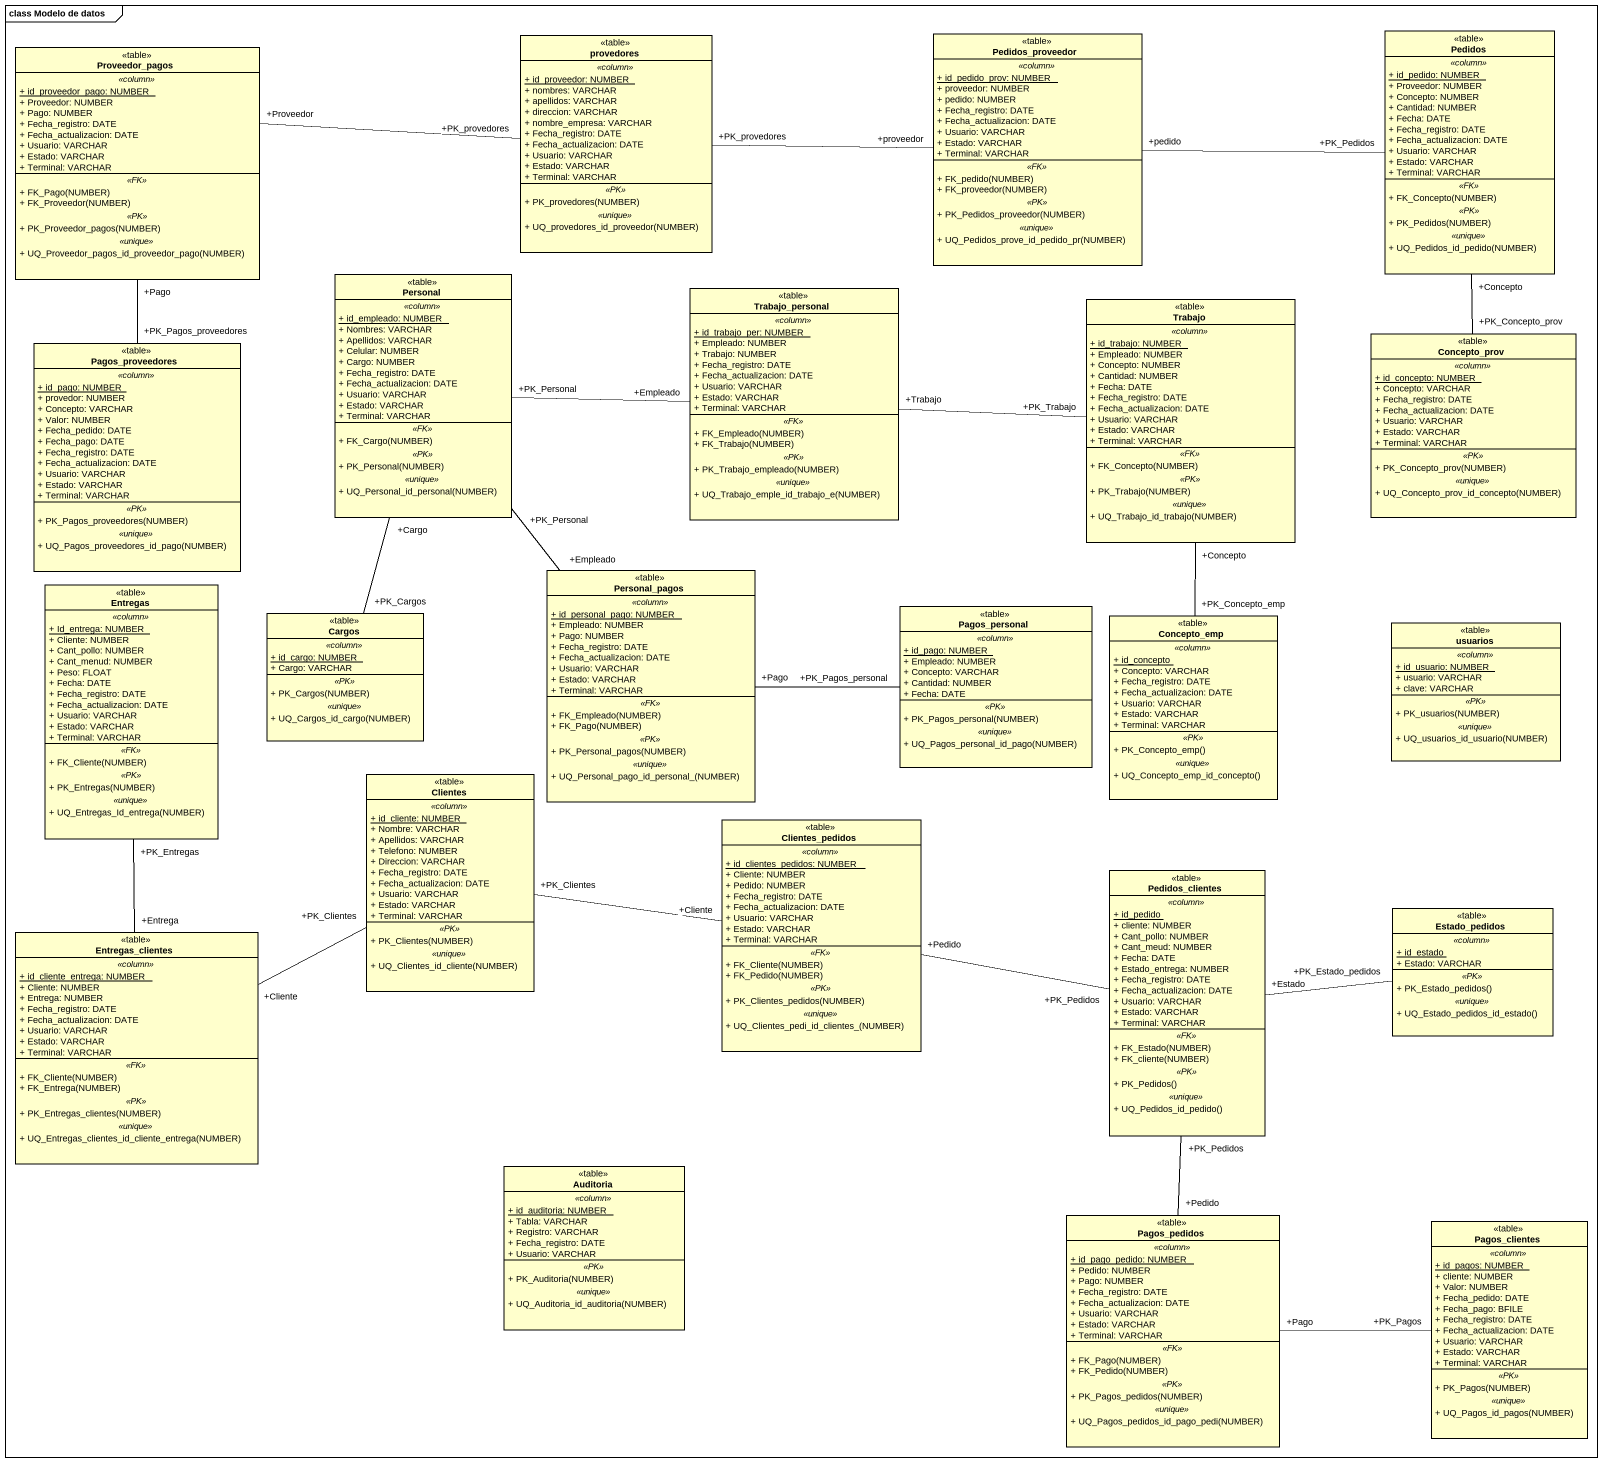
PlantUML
@startuml
mainframe class Modelo de datos
hide circle
hide empty members
skinparam classAttributeIconSize 0
class provedores <<table>> {
  .. <<column>> ..
  {static} + id_proveedor: NUMBER
  + nombres: VARCHAR
  + apellidos: VARCHAR
  + direccion: VARCHAR
  + nombre_empresa: VARCHAR
  + Fecha_registro: DATE
  + Fecha_actualizacion: DATE
  + Usuario: VARCHAR
  + Estado: VARCHAR
  + Terminal: VARCHAR
  .. <<PK>> ..
  + PK_provedores(NUMBER)
  .. <<unique>> ..
  + UQ_provedores_id_proveedor(NUMBER)
}
class Pedidos_proveedor <<table>> {
  .. <<column>> ..
  {static} + id_pedido_prov: NUMBER
  + proveedor: NUMBER
  + pedido: NUMBER
  + Fecha_registro: DATE
  + Fecha_actualizacion: DATE
  + Usuario: VARCHAR
  + Estado: VARCHAR
  + Terminal: VARCHAR
  .. <<FK>> ..
  + FK_pedido(NUMBER)
  + FK_proveedor(NUMBER)
  .. <<PK>> ..
  + PK_Pedidos_proveedor(NUMBER)
  .. <<unique>> ..
  + UQ_Pedidos_prove_id_pedido_pr(NUMBER)
}
class Pedidos <<table>> {
  .. <<column>> ..
  {static} + id_pedido: NUMBER
  + Proveedor: NUMBER
  + Concepto: NUMBER
  + Cantidad: NUMBER
  + Fecha: DATE
  + Fecha_registro: DATE
  + Fecha_actualizacion: DATE
  + Usuario: VARCHAR
  + Estado: VARCHAR
  + Terminal: VARCHAR
  .. <<FK>> ..
  + FK_Concepto(NUMBER)
  .. <<PK>> ..
  + PK_Pedidos(NUMBER)
  .. <<unique>> ..
  + UQ_Pedidos_id_pedido(NUMBER)
}
class Proveedor_pagos <<table>> {
  .. <<column>> ..
  {static} + id_proveedor_pago: NUMBER
  + Proveedor: NUMBER
  + Pago: NUMBER
  + Fecha_registro: DATE
  + Fecha_actualizacion: DATE
  + Usuario: VARCHAR
  + Estado: VARCHAR
  + Terminal: VARCHAR
  .. <<FK>> ..
  + FK_Pago(NUMBER)
  + FK_Proveedor(NUMBER)
  .. <<PK>> ..
  + PK_Proveedor_pagos(NUMBER)
  .. <<unique>> ..
  + UQ_Proveedor_pagos_id_proveedor_pago(NUMBER)
}
class Personal <<table>> {
  .. <<column>> ..
  {static} + id_empleado: NUMBER
  + Nombres: VARCHAR
  + Apellidos: VARCHAR
  + Celular: NUMBER
  + Cargo: NUMBER
  + Fecha_registro: DATE
  + Fecha_actualizacion: DATE
  + Usuario: VARCHAR
  + Estado: VARCHAR
  + Terminal: VARCHAR
  .. <<FK>> ..
  + FK_Cargo(NUMBER)
  .. <<PK>> ..
  + PK_Personal(NUMBER)
  .. <<unique>> ..
  + UQ_Personal_id_personal(NUMBER)
}
class Trabajo_personal <<table>> {
  .. <<column>> ..
  {static} + id_trabajo_per: NUMBER
  + Empleado: NUMBER
  + Trabajo: NUMBER
  + Fecha_registro: DATE
  + Fecha_actualizacion: DATE
  + Usuario: VARCHAR
  + Estado: VARCHAR
  + Terminal: VARCHAR
  .. <<FK>> ..
  + FK_Empleado(NUMBER)
  + FK_Trabajo(NUMBER)
  .. <<PK>> ..
  + PK_Trabajo_empleado(NUMBER)
  .. <<unique>> ..
  + UQ_Trabajo_emple_id_trabajo_e(NUMBER)
}
class Trabajo <<table>> {
  .. <<column>> ..
  {static} + id_trabajo: NUMBER
  + Empleado: NUMBER
  + Concepto: NUMBER
  + Cantidad: NUMBER
  + Fecha: DATE
  + Fecha_registro: DATE
  + Fecha_actualizacion: DATE
  + Usuario: VARCHAR
  + Estado: VARCHAR
  + Terminal: VARCHAR
  .. <<FK>> ..
  + FK_Concepto(NUMBER)
  .. <<PK>> ..
  + PK_Trabajo(NUMBER)
  .. <<unique>> ..
  + UQ_Trabajo_id_trabajo(NUMBER)
}
class Pagos_proveedores <<table>> {
  .. <<column>> ..
  {static} + id_pago: NUMBER
  + provedor: NUMBER
  + Concepto: VARCHAR
  + Valor: NUMBER
  + Fecha_pedido: DATE
  + Fecha_pago: DATE
  + Fecha_registro: DATE
  + Fecha_actualizacion: DATE
  + Usuario: VARCHAR
  + Estado: VARCHAR
  + Terminal: VARCHAR
  .. <<PK>> ..
  + PK_Pagos_proveedores(NUMBER)
  .. <<unique>> ..
  + UQ_Pagos_proveedores_id_pago(NUMBER)
}
class Concepto_prov <<table>> {
  .. <<column>> ..
  {static} + id_concepto: NUMBER
  + Concepto: VARCHAR
  + Fecha_registro: DATE
  + Fecha_actualizacion: DATE
  + Usuario: VARCHAR
  + Estado: VARCHAR
  + Terminal: VARCHAR
  .. <<PK>> ..
  + PK_Concepto_prov(NUMBER)
  .. <<unique>> ..
  + UQ_Concepto_prov_id_concepto(NUMBER)
}
class Personal_pagos <<table>> {
  .. <<column>> ..
  {static} + id_personal_pago: NUMBER
  + Empleado: NUMBER
  + Pago: NUMBER
  + Fecha_registro: DATE
  + Fecha_actualizacion: DATE
  + Usuario: VARCHAR
  + Estado: VARCHAR
  + Terminal: VARCHAR
  .. <<FK>> ..
  + FK_Empleado(NUMBER)
  + FK_Pago(NUMBER)
  .. <<PK>> ..
  + PK_Personal_pagos(NUMBER)
  .. <<unique>> ..
  + UQ_Personal_pago_id_personal_(NUMBER)
}
class Entregas <<table>> {
  .. <<column>> ..
  {static} + Id_entrega: NUMBER
  + Cliente: NUMBER
  + Cant_pollo: NUMBER
  + Cant_menud: NUMBER
  + Peso: FLOAT
  + Fecha: DATE
  + Fecha_registro: DATE
  + Fecha_actualizacion: DATE
  + Usuario: VARCHAR
  + Estado: VARCHAR
  + Terminal: VARCHAR
  .. <<FK>> ..
  + FK_Cliente(NUMBER)
  .. <<PK>> ..
  + PK_Entregas(NUMBER)
  .. <<unique>> ..
  + UQ_Entregas_Id_entrega(NUMBER)
}
class Cargos <<table>> {
  .. <<column>> ..
  {static} + id_cargo: NUMBER
  + Cargo: VARCHAR
  .. <<PK>> ..
  + PK_Cargos(NUMBER)
  .. <<unique>> ..
  + UQ_Cargos_id_cargo(NUMBER)
}
class Pagos_personal <<table>> {
  .. <<column>> ..
  {static} + id_pago: NUMBER
  + Empleado: NUMBER
  + Concepto: VARCHAR
  + Cantidad: NUMBER
  + Fecha: DATE
  .. <<PK>> ..
  + PK_Pagos_personal(NUMBER)
  .. <<unique>> ..
  + UQ_Pagos_personal_id_pago(NUMBER)
}
class Concepto_emp <<table>> {
  .. <<column>> ..
  {static} + id_concepto
  + Concepto: VARCHAR
  + Fecha_registro: DATE
  + Fecha_actualizacion: DATE
  + Usuario: VARCHAR
  + Estado: VARCHAR
  + Terminal: VARCHAR
  .. <<PK>> ..
  + PK_Concepto_emp()
  .. <<unique>> ..
  + UQ_Concepto_emp_id_concepto()
}
class usuarios <<table>> {
  .. <<column>> ..
  {static} + id_usuario: NUMBER
  + usuario: VARCHAR
  + clave: VARCHAR
  .. <<PK>> ..
  + PK_usuarios(NUMBER)
  .. <<unique>> ..
  + UQ_usuarios_id_usuario(NUMBER)
}
class Clientes <<table>> {
  .. <<column>> ..
  {static} + id_cliente: NUMBER
  + Nombre: VARCHAR
  + Apellidos: VARCHAR
  + Telefono: NUMBER
  + Direccion: VARCHAR
  + Fecha_registro: DATE
  + Fecha_actualizacion: DATE
  + Usuario: VARCHAR
  + Estado: VARCHAR
  + Terminal: VARCHAR
  .. <<PK>> ..
  + PK_Clientes(NUMBER)
  .. <<unique>> ..
  + UQ_Clientes_id_cliente(NUMBER)
}
class Clientes_pedidos <<table>> {
  .. <<column>> ..
  {static} + id_clientes_pedidos: NUMBER
  + Cliente: NUMBER
  + Pedido: NUMBER
  + Fecha_registro: DATE
  + Fecha_actualizacion: DATE
  + Usuario: VARCHAR
  + Estado: VARCHAR
  + Terminal: VARCHAR
  .. <<FK>> ..
  + FK_Cliente(NUMBER)
  + FK_Pedido(NUMBER)
  .. <<PK>> ..
  + PK_Clientes_pedidos(NUMBER)
  .. <<unique>> ..
  + UQ_Clientes_pedi_id_clientes_(NUMBER)
}
class Pedidos_clientes <<table>> {
  .. <<column>> ..
  {static} + id_pedido
  + cliente: NUMBER
  + Cant_pollo: NUMBER
  + Cant_meud: NUMBER
  + Fecha: DATE
  + Estado_entrega: NUMBER
  + Fecha_registro: DATE
  + Fecha_actualizacion: DATE
  + Usuario: VARCHAR
  + Estado: VARCHAR
  + Terminal: VARCHAR
  .. <<FK>> ..
  + FK_Estado(NUMBER)
  + FK_cliente(NUMBER)
  .. <<PK>> ..
  + PK_Pedidos()
  .. <<unique>> ..
  + UQ_Pedidos_id_pedido()
}
class Estado_pedidos <<table>> {
  .. <<column>> ..
  {static} + id_estado
  + Estado: VARCHAR
  .. <<PK>> ..
  + PK_Estado_pedidos()
  .. <<unique>> ..
  + UQ_Estado_pedidos_id_estado()
}
class Entregas_clientes <<table>> {
  .. <<column>> ..
  {static} + id_cliente_entrega: NUMBER
  + Cliente: NUMBER
  + Entrega: NUMBER
  + Fecha_registro: DATE
  + Fecha_actualizacion: DATE
  + Usuario: VARCHAR
  + Estado: VARCHAR
  + Terminal: VARCHAR
  .. <<FK>> ..
  + FK_Cliente(NUMBER)
  + FK_Entrega(NUMBER)
  .. <<PK>> ..
  + PK_Entregas_clientes(NUMBER)
  .. <<unique>> ..
  + UQ_Entregas_clientes_id_cliente_entrega(NUMBER)
}
class Auditoria <<table>> {
  .. <<column>> ..
  {static} + id_auditoria: NUMBER
  + Tabla: VARCHAR
  + Registro: VARCHAR
  + Fecha_registro: DATE
  + Usuario: VARCHAR
  .. <<PK>> ..
  + PK_Auditoria(NUMBER)
  .. <<unique>> ..
  + UQ_Auditoria_id_auditoria(NUMBER)
}
class Pagos_pedidos <<table>> {
  .. <<column>> ..
  {static} + id_pago_pedido: NUMBER
  + Pedido: NUMBER
  + Pago: NUMBER
  + Fecha_registro: DATE
  + Fecha_actualizacion: DATE
  + Usuario: VARCHAR
  + Estado: VARCHAR
  + Terminal: VARCHAR
  .. <<FK>> ..
  + FK_Pago(NUMBER)
  + FK_Pedido(NUMBER)
  .. <<PK>> ..
  + PK_Pagos_pedidos(NUMBER)
  .. <<unique>> ..
  + UQ_Pagos_pedidos_id_pago_pedi(NUMBER)
}
class Pagos_clientes <<table>> {
  .. <<column>> ..
  {static} + id_pagos: NUMBER
  + cliente: NUMBER
  + Valor: NUMBER
  + Fecha_pedido: DATE
  + Fecha_pago: BFILE
  + Fecha_registro: DATE
  + Fecha_actualizacion: DATE
  + Usuario: VARCHAR
  + Estado: VARCHAR
  + Terminal: VARCHAR
  .. <<PK>> ..
  + PK_Pagos(NUMBER)
  .. <<unique>> ..
  + UQ_Pagos_id_pagos(NUMBER)
}
Pedidos_proveedor "+proveedor" -left- "+PK_provedores" provedores
Pedidos_proveedor "+pedido" -right- "+PK_Pedidos" Pedidos
Pedidos "+Concepto" -- "+PK_Concepto_prov" Concepto_prov
Proveedor_pagos "+Proveedor" -right- "+PK_provedores" provedores
Proveedor_pagos "+Pago" -- "+PK_Pagos_proveedores" Pagos_proveedores
Personal "+Cargo" -- "+PK_Cargos" Cargos
Trabajo_personal "+Empleado" -left- "+PK_Personal" Personal
Trabajo_personal -right- Trabajo
Trabajo_personal "+Trabajo" -right- "+PK_Trabajo" Trabajo
Trabajo "+Concepto" -- "+PK_Concepto_emp" Concepto_emp
Personal_pagos "+Empleado" -up- "+PK_Personal" Personal
Personal_pagos "+Pago" -right- "+PK_Pagos_personal" Pagos_personal
Clientes_pedidos "+Cliente" -left- "+PK_Clientes" Clientes
Clientes_pedidos "+Pedido" -right- "+PK_Pedidos" Pedidos_clientes
Pedidos_clientes "+Estado" -right- "+PK_Estado_pedidos" Estado_pedidos
Entregas_clientes "+Entrega" -up- "+PK_Entregas" Entregas
Entregas_clientes "+Cliente" -right- "+PK_Clientes" Clientes
Pagos_pedidos "+Pedido" -up- "+PK_Pedidos" Pedidos_clientes
Pagos_pedidos "+Pago" -right- "+PK_Pagos" Pagos_clientes
@enduml
